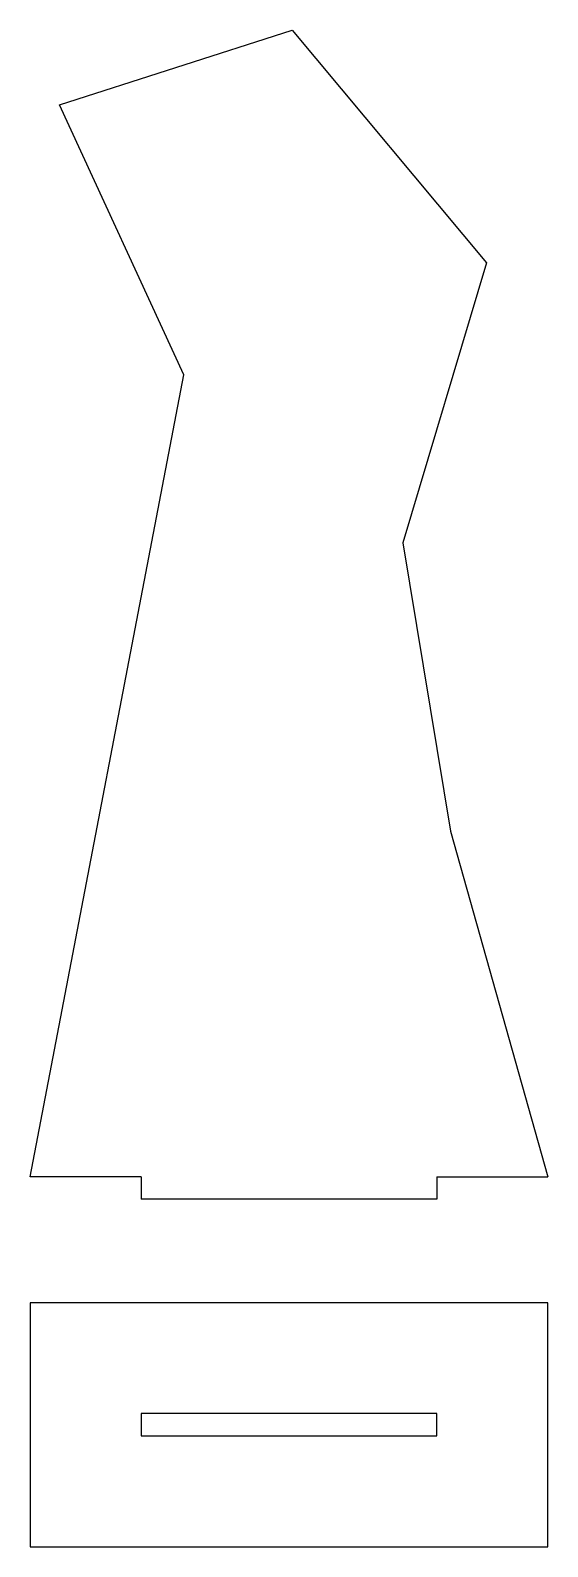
# Model space of a CAD drawing. Header units: millimetres. Extents: x 0 to 70, y 0 to 205.
import ezdxf

# ---------------------------------------------------------------- set-up
doc = ezdxf.new("R2010")
doc.units = ezdxf.units.MM

msp = doc.modelspace()

# ---------------------------------------------------------------- linework, layer by layer
at = {"color": 1, "ltscale": 0.001}
for p, q in [((15, 50), (0, 50)), ((15, 50), (15, 47)), ((55, 50), (55, 47)), ((55, 50), (70, 50)), ((55, 47), (15, 47)), ((70, 33), (0, 33)), ((0, 33), (0, 0)), ((70, 0), (70, 33)), ((0, 0), (70, 0))]:
    msp.add_line(p, q, dxfattribs=at)
msp.add_lwpolyline([(0, 50), (20.77, 158.49), (3.96, 195.03), (35.43, 205.09), (61.74, 173.63), (50.39, 135.79), (56.84, 96.78), (70, 50)], dxfattribs=at)
msp.add_lwpolyline([(15, 15), (55, 15), (55, 18), (15, 18)], close=True, dxfattribs=at)

doc.saveas('drawing.dxf')
